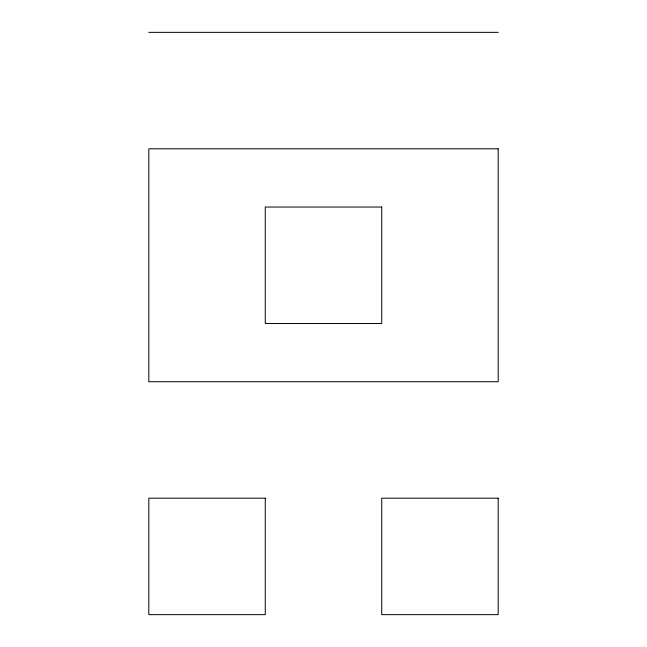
<?xml version="1.0" encoding="UTF-8"?>
<svg xmlns="http://www.w3.org/2000/svg" width="647" height="647" viewBox="0 0 647 647"><rect width="100%" height="100%" fill="white"/><g stroke="black" fill="none" stroke-linecap="round" stroke-linejoin="round"><path stroke-width="0.97" d="M148.81 32.35L498.19 32.35M498.19 148.81L148.81 148.81L148.81 381.73L498.19 381.73L498.19 148.81M381.73 207.04L265.27 207.04L265.27 323.5L381.73 323.5L381.73 207.04M265.27 498.19L148.81 498.19L148.81 614.65L265.27 614.65L265.27 498.19M498.19 498.19L381.73 498.19L381.73 614.65L498.19 614.65L498.19 498.19"/></g></svg>
